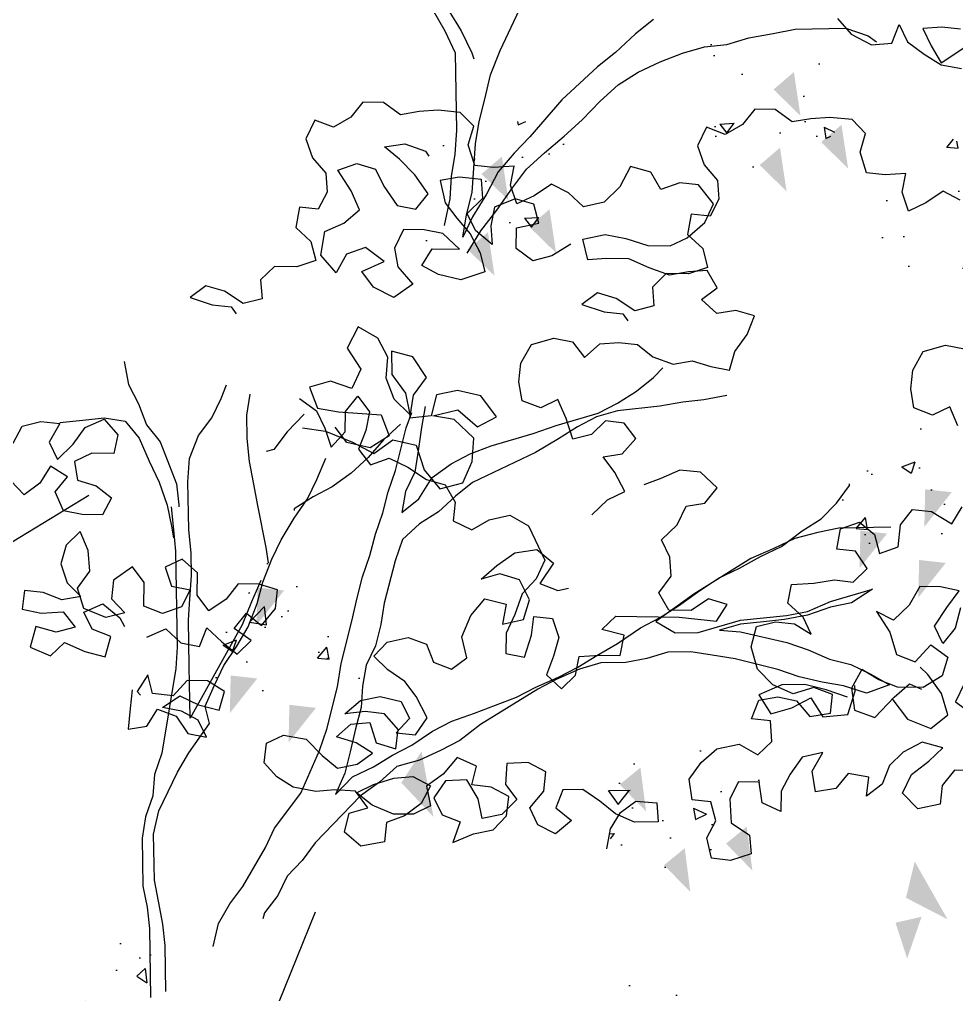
# Model space of a CAD drawing. Header units: metres. Extents: x 37 to 217, y 53 to 242.
# Drawn here: x 86.253 to 87.054, y 56.342 to 57.175 of the extents above; entities that cross this region are included whole.
import ezdxf

# ---------------------------------------------------------------- set-up
doc = ezdxf.new("R2010")
doc.units = ezdxf.units.M
doc.layers.add('DGPRO_Arboles existentes', color=7, linetype='Continuous')

# ---------------------------------------------------------------- blocks, each defined once
blk = doc.blocks.new('Senna corymbosa VISTA 250 gris')
h = blk.add_hatch()
h.set_pattern_fill('AR-CONC', color=252, scale=0.016296, angle=-104.21097)
h.set_pattern_definition([(305.78903, (1480.22419, 901.74028), (-0.038607031, -0.110795984), [0.012221841, -0.134440254]), (250.78903, (1480.22419, 901.74028), (0.124375373, -0.008172759), [0.009777473, -0.107552204]), (356.240475, (1480.22097, 901.73105), (0.085768341, -0.118968742), [0.010386967, -0.114256635]), (301.97323, (1480.25578, 901.73228), (-0.068842273, -0.161971692), [0.01833276, -0.20166038]), (352.424666, (1480.25005, 901.71878), (0.116491425, -0.186619215), [0.01558046, -0.17138505]), (246.973194, (1480.25578, 901.73228), (0.116491425, -0.186619214), [0.01466621, -0.161328306]), (276.78903, (1480.24388, 901.71848), (-0.08748143, -0.078187291), [0.012221841, -0.134440254]), (221.78903, (1480.24388, 901.71848), (0.10481892, -0.067446433), [0.009777473, -0.107552204]), (327.240475, (1480.23659, 901.71197), (0.017337491, -0.145633723), [0.010386967, -0.114256635]), (293.28903, (1480.22419, 901.74028), (0.0521011552, -0.0152383306), [0, -0.1062485405, 0, -0.1091817824, 0, -0.107959598]), (263.28903, (1480.22419, 901.74028), (0.051781553, -0.057335834), [0, -0.062249912, 0, -0.103804172, 0, -0.041146866]), (223.28903, (1480.23311, 901.775506), (-0.0249185945, -0.083426213), [0, -0.040739471, 0, -0.12710715, 0, -0.16866141]), (213.28903, (1480.23711, 901.7913), (-0.007516679, -0.096131266), [0, -0.052961312, 0, -0.084412184, 0, -0.119774045])])
edge = h.paths.add_edge_path()
edge.add_spline(control_points=[(2187.82414, 1071.54745), (2187.8175, 1071.56341), (2187.85591, 1071.6117), (2187.89811, 1071.70059), (2187.94072, 1071.62462), (2187.95537, 1071.57537), (2187.93771, 1071.49101), (2187.87468, 1071.51892), (2187.83019, 1071.53288), (2187.82414, 1071.54745)], knot_values=[0, 0, 0, 0, 0.08768, 0.181827, 0.244547, 0.317629, 0.40391, 0.455698, 0.535727, 0.535727, 0.535727, 0.535727], degree=3, periodic=0)
h = blk.add_hatch()
h.set_pattern_fill('AR-CONC', color=252, scale=0.016296, angle=-46.99384)
h.set_pattern_definition([(3.006163, (1418.9808, 871.29302), (0.072245306, -0.092449277), [0.012221841, -0.134440254]), (308.006163, (1418.9808, 871.29302), (0.074214968, 0.100140731), [0.009777473, -0.107552204]), (53.457607, (1418.98682, 871.28532), (0.146460273, 0.007691454), [0.010386967, -0.114256635]), (359.190363, (1419.00463, 871.31525), (0.098899106, -0.145578345), [0.01833276, -0.20166038]), (49.641798, (1419.01288, 871.30312), (0.21997118, -0.003108583), [0.01558046, -0.17138505]), (304.190327, (1419.00463, 871.31525), (0.21997118, -0.003108583), [0.01466621, -0.161328306]), (334.006163, (1419.00979, 871.29778), (0.01836687, -0.115883179), [0.012221841, -0.134440254]), (279.006163, (1419.00979, 871.29778), (0.113459063, 0.051604927), [0.009777473, -0.107552204]), (24.457608, (1419.01132, 871.28812), (0.131825932, -0.064278251), [0.010386967, -0.114256635]), (350.506163, (1418.9808, 871.29302), (0.0410218263, 0.0355520303), [0, -0.1062485405, 0, -0.1091817824, 0, -0.1079595983]), (320.506163, (1418.9808, 871.29302), (0.076241348, 0.0124893505), [0, -0.062249912, 0, -0.1038041723, 0, -0.041146866]), (280.506163, (1418.956014, 871.319595), (0.0566464555, -0.0661214672), [0, -0.040739471, 0, -0.12710715, 0, -0.16866141]), (270.506163, (1418.9449, 871.33151), (0.076750343, -0.058370418), [0, -0.052961312, 0, -0.084412184, 0, -0.119774045])])
edge = h.paths.add_edge_path()
edge.add_spline(control_points=[(2188.18321, 1071.47895), (2188.19304, 1071.49318), (2188.25443, 1071.48703), (2188.35202, 1071.49968), (2188.31122, 1071.42273), (2188.27774, 1071.38374), (2188.19726, 1071.35291), (2188.18659, 1071.42102), (2188.17424, 1071.46597), (2188.18321, 1071.47895)], knot_values=[0, 0, 0, 0, 0.08768, 0.181827, 0.244547, 0.317629, 0.40391, 0.455698, 0.535727, 0.535727, 0.535727, 0.535727], degree=3, periodic=0)
h = blk.add_hatch(color=252)
h.dxf.hatch_style = 1
h.paths.add_polyline_path([(2188.26441, 1071.46176), (2188.27006, 1071.42442), (2188.24706, 1071.44691)])
h = blk.add_hatch()
h.set_pattern_fill('AR-CONC', color=252, scale=0.016296, angle=-46.99384)
h.set_pattern_definition([(3.006163, (1419.47194, 871.150805), (0.072245306, -0.092449277), [0.012221841, -0.134440254]), (308.006163, (1419.47194, 871.1508), (0.074214968, 0.100140731), [0.009777473, -0.107552204]), (53.457607, (1419.47796, 871.1431), (0.146460273, 0.007691454), [0.010386967, -0.114256635]), (359.190363, (1419.49578, 871.17304), (0.098899106, -0.145578345), [0.01833276, -0.20166038]), (49.641798, (1419.50402, 871.1609), (0.21997118, -0.003108583), [0.01558046, -0.17138505]), (304.190327, (1419.49578, 871.17304), (0.21997118, -0.003108583), [0.01466621, -0.161328306]), (334.006163, (1419.50093, 871.15556), (0.01836687, -0.115883179), [0.012221841, -0.134440254]), (279.006163, (1419.50093, 871.15556), (0.113459063, 0.051604927), [0.009777473, -0.107552204]), (24.457608, (1419.50246, 871.1459), (0.131825932, -0.064278251), [0.010386967, -0.114256635]), (350.506163, (1419.471943, 871.150805), (0.0410218263, 0.0355520303), [0, -0.1062485405, 0, -0.1091817824, 0, -0.1079595983]), (320.506163, (1419.471943, 871.150805), (0.076241348, 0.0124893505), [0, -0.062249912, 0, -0.1038041723, 0, -0.041146866]), (280.506163, (1419.447157, 871.17738), (0.0566464555, -0.0661214672), [0, -0.040739471, 0, -0.12710715, 0, -0.16866141]), (270.506163, (1419.43604, 871.1893), (0.076750343, -0.058370418), [0, -0.052961312, 0, -0.084412184, 0, -0.119774045])])
edge = h.paths.add_edge_path()
edge.add_spline(control_points=[(2187.93359, 1071.40667), (2187.94342, 1071.42089), (2188.00481, 1071.41475), (2188.1024, 1071.4274), (2188.06159, 1071.35045), (2188.02812, 1071.31146), (2187.94763, 1071.28063), (2187.93697, 1071.34874), (2187.92462, 1071.39369), (2187.93359, 1071.40667)], knot_values=[0, 0, 0, 0, 0.08768, 0.181827, 0.244547, 0.317629, 0.40391, 0.455698, 0.535727, 0.535727, 0.535727, 0.535727], degree=3, periodic=0)
h = blk.add_hatch(color=252)
h.dxf.hatch_style = 1
h.paths.add_polyline_path([(2188.30512, 1071.41672), (2188.31077, 1071.37938), (2188.28777, 1071.40187)])
h = blk.add_hatch()
h.set_pattern_fill('AR-CONC', color=252, scale=0.016296)
h.set_pattern_definition([(50, (1407.53525, 815.86984), (0.116883202, -0.010225955), [0.012221841, -0.134440254]), (355, (1407.53525, 815.86984), (-0.022610624, 0.122575639), [0.009777473, -0.107552204]), (100.451444, (1407.54499, 815.86899), (0.094272578, 0.112349682), [0.010386967, -0.114256635]), (46.1842, (1407.53525, 815.90243), (0.17391539, -0.026972672), [0.018332762, -0.20166038]), (96.635635, (1407.54974, 815.90018), (0.152310533, 0.158740306), [0.01558046, -0.17138505]), (351.184164, (1407.53525, 815.90243), (0.152310533, 0.158740306), [0.01466621, -0.161328306]), (21, (1407.55155, 815.89428), (0.09727071, -0.065609923), [0.012221841, -0.134440254]), (326, (1407.55155, 815.89428), (0.039650152, 0.118168917), [0.009777473, -0.107552204]), (71.451445, (1407.55965, 815.88881), (0.136920861, 0.052558994), [0.010386967, -0.114256635]), (37.5, (1407.53525, 815.869838), (0.0019815443, 0.054247678), [0, -0.1062485405, 0, -0.1091817824, 0, -0.1079595983]), (7.5, (1407.53525, 815.86984), (0.0428692552, 0.064272498), [0, -0.062249912, 0, -0.1038041723, 0, -0.041146866]), (327.5, (1407.49891, 815.86984), (0.0869905748, -0.0036754942), [0, -0.040739471, 0, -0.1271071497, 0, -0.16866141]), (317.5, (1407.482615, 815.86984), (0.095034784, 0.016312896), [0, -0.052961312, 0, -0.084412184, 0, -0.119774045])])
edge = h.paths.add_edge_path()
edge.add_spline(control_points=[(2188.38813, 1071.40674), (2188.40523, 1071.40926), (2188.44261, 1071.36017), (2188.51843, 1071.29744), (2188.43432, 1071.27479), (2188.38298, 1071.27267), (2188.30554, 1071.3105), (2188.34807, 1071.36475), (2188.37252, 1071.40445), (2188.38813, 1071.40674)], knot_values=[0, 0, 0, 0, 0.08768, 0.181827, 0.244547, 0.317629, 0.40391, 0.455698, 0.535727, 0.535727, 0.535727, 0.535727], degree=3, periodic=0)
h = blk.add_hatch(color=252)
h.dxf.hatch_style = 1
h.paths.add_polyline_path([(2188.25255, 1071.39713), (2188.2582, 1071.35979), (2188.23519, 1071.38227)])
h = blk.add_hatch(color=252)
h.dxf.hatch_style = 1
h.paths.add_polyline_path([(2188.01479, 1071.38948), (2188.02044, 1071.35214), (2187.99743, 1071.37463)])
h = blk.add_hatch(color=252)
h.dxf.hatch_style = 1
h.paths.add_polyline_path([(2188.0555, 1071.34444), (2188.06115, 1071.3071), (2188.03815, 1071.32959)])
h = blk.add_hatch(color=252)
h.dxf.hatch_style = 1
h.paths.add_polyline_path([(2188.00292, 1071.32485), (2188.00857, 1071.28751), (2187.98557, 1071.30999)])
h = blk.add_hatch()
h.set_pattern_fill('AR-CONC', color=252, scale=0.016296)
h.set_pattern_definition([(50, (1407.59733, 815.41112), (0.116883202, -0.010225955), [0.012221841, -0.134440254]), (355, (1407.59733, 815.41112), (-0.022610624, 0.122575639), [0.009777473, -0.107552204]), (100.451444, (1407.60707, 815.41027), (0.094272578, 0.112349682), [0.010386967, -0.114256635]), (46.1842, (1407.59733, 815.44371), (0.17391539, -0.026972672), [0.018332762, -0.20166038]), (96.635635, (1407.61182, 815.44147), (0.152310533, 0.158740306), [0.01558046, -0.17138505]), (351.184164, (1407.59733, 815.44371), (0.152310533, 0.158740306), [0.01466621, -0.161328306]), (21, (1407.61362, 815.435565), (0.09727071, -0.065609923), [0.012221841, -0.134440254]), (326, (1407.61362, 815.43556), (0.039650152, 0.118168917), [0.009777473, -0.107552204]), (71.451445, (1407.62173, 815.4301), (0.136920861, 0.052558994), [0.010386967, -0.114256635]), (37.5, (1407.597327, 815.41112), (0.0019815443, 0.054247678), [0, -0.1062485405, 0, -0.1091817824, 0, -0.1079595983]), (7.5, (1407.59733, 815.41112), (0.0428692552, 0.064272498), [0, -0.062249912, 0, -0.1038041723, 0, -0.041146866]), (327.5, (1407.560988, 815.41112), (0.0869905748, -0.0036754942), [0, -0.040739471, 0, -0.1271071497, 0, -0.16866141]), (317.5, (1407.54469, 815.41112), (0.095034784, 0.016312896), [0, -0.052961312, 0, -0.084412184, 0, -0.119774045])])
edge = h.paths.add_edge_path()
edge.add_spline(control_points=[(2188.35658, 1071.1736), (2188.37368, 1071.17611), (2188.41106, 1071.12703), (2188.48688, 1071.06429), (2188.40277, 1071.04165), (2188.35143, 1071.03953), (2188.27399, 1071.07736), (2188.31652, 1071.13161), (2188.34097, 1071.17131), (2188.35658, 1071.1736)], knot_values=[0, 0, 0, 0, 0.08768, 0.181827, 0.244547, 0.317629, 0.40391, 0.455698, 0.535727, 0.535727, 0.535727, 0.535727], degree=3, periodic=0)
h = blk.add_hatch(color=252)
h.dxf.hatch_style = 1
h.paths.add_polyline_path([(2188.39939, 1071.10249), (2188.37594, 1071.07289), (2188.37669, 1071.10505)])
h = blk.add_hatch(color=252)
h.dxf.hatch_style = 1
h.paths.add_polyline_path([(2188.34403, 1071.06709), (2188.32058, 1071.03748), (2188.32133, 1071.06964)])
h = blk.add_hatch()
h.set_pattern_fill('AR-CONC', color=252, scale=0.016296)
h.set_pattern_definition([(50, (1408.65654, 815.16736), (0.116883202, -0.010225955), [0.012221841, -0.134440254]), (355, (1408.65654, 815.16736), (-0.022610624, 0.122575639), [0.009777473, -0.107552204]), (100.451444, (1408.66628, 815.1665), (0.094272578, 0.112349682), [0.010386967, -0.114256635]), (46.1842, (1408.65654, 815.19995), (0.17391539, -0.026972672), [0.018332762, -0.20166038]), (96.635635, (1408.67104, 815.1977), (0.152310533, 0.158740306), [0.01558046, -0.17138505]), (351.184164, (1408.65654, 815.19995), (0.152310533, 0.158740306), [0.01466621, -0.161328306]), (21, (1408.67284, 815.1918), (0.09727071, -0.065609923), [0.012221841, -0.134440254]), (326, (1408.67284, 815.1918), (0.039650152, 0.118168917), [0.009777473, -0.107552204]), (71.451445, (1408.68094, 815.18633), (0.136920861, 0.052558994), [0.010386967, -0.114256635]), (37.5, (1408.656543, 815.167357), (0.0019815443, 0.054247678), [0, -0.1062485405, 0, -0.1091817824, 0, -0.1079595983]), (7.5, (1408.65654, 815.16736), (0.0428692552, 0.064272498), [0, -0.062249912, 0, -0.1038041723, 0, -0.041146866]), (327.5, (1408.620203, 815.167357), (0.0869905748, -0.0036754942), [0, -0.040739471, 0, -0.1271071497, 0, -0.16866141]), (317.5, (1408.60391, 815.16736), (0.095034784, 0.016312896), [0, -0.052961312, 0, -0.084412184, 0, -0.119774045])])
edge = h.paths.add_edge_path()
edge.add_spline(control_points=[(2187.81823, 1071.04971), (2187.83534, 1071.05222), (2187.87272, 1071.00313), (2187.94853, 1070.9404), (2187.86443, 1070.91775), (2187.81308, 1070.91564), (2187.73564, 1070.95347), (2187.77817, 1071.00772), (2187.80262, 1071.04742), (2187.81823, 1071.04971)], knot_values=[0, 0, 0, 0, 0.08768, 0.181827, 0.244547, 0.317629, 0.40391, 0.455698, 0.535727, 0.535727, 0.535727, 0.535727], degree=3, periodic=0)
h = blk.add_hatch(color=252)
h.dxf.hatch_style = 1
h.paths.add_polyline_path([(2188.39422, 1071.042), (2188.37077, 1071.0124), (2188.37152, 1071.04456)])
h = blk.add_hatch(color=252)
h.dxf.hatch_style = 1
h.paths.add_polyline_path([(2187.82857, 1071.01844), (2187.80511, 1070.98884), (2187.80587, 1071.021)])
h = blk.add_hatch(color=252)
h.dxf.hatch_style = 1
h.paths.add_polyline_path([(2187.80568, 1070.94319), (2187.78223, 1070.91359), (2187.78299, 1070.94575)])
h = blk.add_hatch(color=252)
h.dxf.hatch_style = 1
h.paths.add_polyline_path([(2187.85588, 1070.91811), (2187.83242, 1070.88851), (2187.83318, 1070.92067)])
h = blk.add_hatch()
h.set_pattern_fill('AR-CONC', color=252, scale=0.016296, angle=-45.69863)
h.set_pattern_definition([(4.301369, (1418.24033, 868.79476), (0.074316542, -0.090792646), [0.012221841, -0.134440254]), (309.301369, (1418.24033, 868.79476), (0.071932457, 0.101792677), [0.009777473, -0.107552204]), (54.752813, (1418.24652, 868.78719), (0.146248998, 0.01100003), [0.010386967, -0.114256635]), (0.485569, (1418.26365, 868.81752), (0.102164444, -0.143305666), [0.01833276, -0.20166038]), (50.937004, (1418.27217, 868.80558), (0.219985244, 0.00186437), [0.01558046, -0.17138505]), (305.485533, (1418.26365, 868.81752), (0.219985244, 0.00186437), [0.01466621, -0.161328306]), (335.301369, (1418.2692, 868.80017), (0.020981564, -0.115438412), [0.012221841, -0.134440254]), (280.301369, (1418.2692, 868.80017), (0.112263614, 0.054156334), [0.009777473, -0.107552204]), (25.752813, (1418.27095, 868.79055), (0.133245176, -0.061282077), [0.010386967, -0.114256635]), (351.801369, (1418.24033, 868.79476), (0.0402077386, 0.0364701913), [0, -0.1062485405, 0, -0.1091817824, 0, -0.1079595983]), (321.801369, (1418.24033, 868.79476), (0.0759395635, 0.0142094948), [0, -0.062249912, 0, -0.1038041723, 0, -0.041146866]), (281.801369, (1418.214947, 868.820767), (0.0581265712, -0.064824155), [0, -0.040739471, 0, -0.12710715, 0, -0.16866141]), (271.801369, (1418.203566, 868.83243), (0.07805012, -0.056620664), [0, -0.052961312, 0, -0.084412184, 0, -0.119774045])])
edge = h.paths.add_edge_path()
edge.add_spline(control_points=[(2188.10365, 1070.88143), (2188.1138, 1070.89543), (2188.17504, 1070.8879), (2188.27289, 1070.89834), (2188.23035, 1070.82233), (2188.19601, 1070.78411), (2188.11485, 1070.75511), (2188.10573, 1070.82343), (2188.09439, 1070.86866), (2188.10365, 1070.88143)], knot_values=[0, 0, 0, 0, 0.08768, 0.181827, 0.244547, 0.317629, 0.40391, 0.455698, 0.535727, 0.535727, 0.535727, 0.535727], degree=3, periodic=0)
h = blk.add_hatch(color=252)
h.dxf.hatch_style = 1
h.paths.add_polyline_path([(2187.94615, 1070.8809), (2187.95627, 1070.82492), (2187.92883, 1070.85408)])
h = blk.add_hatch(color=252)
h.dxf.hatch_style = 1
h.paths.add_polyline_path([(2188.13325, 1070.86699), (2188.13806, 1070.82953), (2188.11557, 1070.85253)])
h = blk.add_hatch(color=252)
h.dxf.hatch_style = 1
h.paths.add_polyline_path([(2188.22413, 1070.81646), (2188.22893, 1070.779), (2188.20644, 1070.802)])
h = blk.add_hatch(color=252)
h.dxf.hatch_style = 1
h.paths.add_polyline_path([(2188.17112, 1070.79806), (2188.17593, 1070.7606), (2188.15344, 1070.7836)])
h = blk.add_hatch(color=252)
h.dxf.hatch_style = 1
h.paths.add_polyline_path([(2188.36771, 1070.7867), (2188.39582, 1070.73725), (2188.36026, 1070.75566)])
h = blk.add_hatch()
h.set_pattern_fill('AR-CONC', color=252, scale=0.016296, angle=-104.21097)
h.set_pattern_definition([(305.78903, (1480.64291, 899.89332), (-0.038607031, -0.110795984), [0.012221841, -0.134440254]), (250.78903, (1480.64291, 899.89332), (0.124375373, -0.008172759), [0.009777473, -0.107552204]), (356.240475, (1480.6397, 899.88408), (0.085768341, -0.118968742), [0.010386967, -0.114256635]), (301.97323, (1480.67451, 899.88532), (-0.068842273, -0.161971692), [0.01833276, -0.20166038]), (352.424666, (1480.66877, 899.87182), (0.116491425, -0.186619215), [0.01558046, -0.17138505]), (246.973194, (1480.6745, 899.88532), (0.116491425, -0.186619214), [0.01466621, -0.161328306]), (276.78903, (1480.66261, 899.87152), (-0.08748143, -0.078187291), [0.012221841, -0.134440254]), (221.78903, (1480.66261, 899.87152), (0.10481892, -0.067446433), [0.009777473, -0.107552204]), (327.240475, (1480.65532, 899.865), (0.017337491, -0.145633723), [0.010386967, -0.114256635]), (293.28903, (1480.642915, 899.893318), (0.0521011552, -0.0152383306), [0, -0.1062485405, 0, -0.1091817824, 0, -0.107959598]), (263.28903, (1480.642915, 899.89332), (0.051781553, -0.057335834), [0, -0.062249912, 0, -0.103804172, 0, -0.041146866]), (223.28903, (1480.651836, 899.928545), (-0.0249185945, -0.083426213), [0, -0.040739471, 0, -0.12710715, 0, -0.16866141]), (213.28903, (1480.65584, 899.94434), (-0.007516679, -0.096131266), [0, -0.052961312, 0, -0.084412184, 0, -0.119774045])])
edge = h.paths.add_edge_path()
edge.add_spline(control_points=[(2187.61132, 1070.60873), (2187.60469, 1070.6247), (2187.6431, 1070.67299), (2187.6853, 1070.76188), (2187.7279, 1070.68591), (2187.74255, 1070.63665), (2187.72489, 1070.5523), (2187.66186, 1070.58021), (2187.61738, 1070.59416), (2187.61132, 1070.60873)], knot_values=[0, 0, 0, 0, 0.08768, 0.181827, 0.244547, 0.317629, 0.40391, 0.455698, 0.535727, 0.535727, 0.535727, 0.535727], degree=3, periodic=0)
h = blk.add_hatch(color=252)
h.dxf.hatch_style = 1
h.paths.add_polyline_path([(2188.37357, 1070.73944), (2188.36126, 1070.70374), (2188.35131, 1070.73433)])
h = blk.add_hatch()
h.set_pattern_fill('AR-CONC', color=252, scale=0.016296, angle=-19.37351)
h.set_pattern_definition([(30.626485, (1407.05841, 838.24049), (0.106872613, -0.048420012), [0.012221841, -0.134440254]), (335.626485, (1407.05841, 838.24049), (0.019331093, 0.123135439), [0.009777473, -0.107552204]), (81.07793, (1407.06732, 838.23646), (0.126203705, 0.074715426), [0.010386967, -0.114256635]), (26.810685, (1407.06923, 838.27124), (0.15512011, -0.083137472), [0.018332762, -0.20166038]), (77.26212, (1407.08215, 838.26431), (0.19634426, 0.099226585), [0.01558046, -0.17138505]), (331.81065, (1407.06923, 838.27124), (0.19634426, 0.099226585), [0.01466621, -0.161328306]), (1.626485, (1407.0819, 838.25815), (0.069998406, -0.094161968), [0.012221841, -0.134440254]), (306.626485, (1407.0819, 838.25815), (0.0766046, 0.098324782), [0.009777473, -0.107552204]), (52.07793, (1407.08773, 838.2503), (0.146603005, 0.004162814), [0.010386967, -0.114256635]), (18.126485, (1407.058414, 838.240493), (0.0198646575, 0.050518635), [0, -0.1062485405, 0, -0.1091817824, 0, -0.1079595983]), (348.126485, (1407.058414, 838.240493), (0.061762631, 0.046412331), [0, -0.062249912, 0, -0.1038041723, 0, -0.041146866]), (308.126485, (1407.024133, 838.25255), (0.0808455754, -0.0323243297), [0, -0.040739471, 0, -0.1271071497, 0, -0.16866141]), (298.126485, (1407.00876, 838.257954), (0.095064941, -0.016136226), [0, -0.052961312, 0, -0.084412184, 0, -0.119774045])])
edge = h.paths.add_edge_path()
edge.add_spline(control_points=[(2188.10009, 1070.69653), (2188.11539, 1070.70457), (2188.16694, 1070.67067), (2188.25927, 1070.63663), (2188.18744, 1070.58737), (2188.1397, 1070.56834), (2188.0541, 1070.57834), (2188.07622, 1070.64363), (2188.08612, 1070.68919), (2188.10009, 1070.69653)], knot_values=[0, 0, 0, 0, 0.08768, 0.181827, 0.244547, 0.317629, 0.40391, 0.455698, 0.535727, 0.535727, 0.535727, 0.535727], degree=3, periodic=0)
at = {"color": 252, "lineweight": -2}
for points in [[(2188.30182, 1071.50764), (2188.31328, 1071.49429), (2188.33068, 1071.48521), (2188.34825, 1071.48637), (2188.35437, 1071.50235), (2188.36143, 1071.48761), (2188.37587, 1071.47712), (2188.39034, 1071.4681), (2188.40783, 1071.46487)], [(2188.40695, 1071.49852), (2188.3909, 1071.50026), (2188.37479, 1071.49907), (2188.38185, 1071.48433), (2188.39037, 1071.46956), (2188.4096, 1071.48239)], [(2188.09175, 1071.08318), (2188.10513, 1071.09611), (2188.11988, 1071.10317), (2188.11139, 1071.1194), (2188.10138, 1071.13274), (2188.11751, 1071.13538), (2188.12943, 1071.14834), (2188.11943, 1071.16167), (2188.10337, 1071.16341), (2188.09147, 1071.15192), (2188.07532, 1071.14781), (2188.06977, 1071.16545), (2188.06274, 1071.18166), (2188.04799, 1071.1746), (2188.03201, 1071.18073), (2188.02936, 1071.19686), (2188.0311, 1071.21292), (2188.04015, 1071.22885), (2188.05926, 1071.23437), (2188.07529, 1071.23117), (2188.0853, 1071.21783), (2188.09866, 1071.2293), (2188.11476, 1071.23049), (2188.13082, 1071.22875), (2188.1438, 1071.21829), (2188.16124, 1071.21214), (2188.17738, 1071.21478), (2188.19338, 1071.21012), (2188.20941, 1071.20692), (2188.21408, 1071.22293), (2188.22456, 1071.23737), (2188.23069, 1071.25335), (2188.21468, 1071.25801), (2188.19855, 1071.25537), (2188.18559, 1071.26729), (2188.19893, 1071.2773), (2188.19041, 1071.29207), (2188.1743, 1071.29088), (2188.15817, 1071.28824), (2188.14073, 1071.29439), (2188.12331, 1071.302), (2188.1043, 1071.30233), (2188.0882, 1071.30114), (2188.08411, 1071.31876), (2188.10319, 1071.32282), (2188.12069, 1071.31959), (2188.13959, 1071.31342), (2188.1586, 1071.31309), (2188.17334, 1071.32015), (2188.18819, 1071.33305), (2188.19578, 1071.34901), (2188.1829, 1071.36532), (2188.16684, 1071.36706), (2188.15066, 1071.36149), (2188.14214, 1071.37626), (2188.12467, 1071.38094), (2188.11559, 1071.36355), (2188.10221, 1071.35062), (2188.08459, 1071.34654), (2188.07163, 1071.35846), (2188.05714, 1071.36602), (2188.04234, 1071.35604), (2188.0276, 1071.34898), (2188.02203, 1071.36517), (2188.02523, 1071.3812), (2188.00766, 1071.38004), (2187.9916, 1071.38178), (2187.98606, 1071.39942), (2187.99072, 1071.41543), (2187.97923, 1071.42732), (2187.96025, 1071.42911), (2187.94414, 1071.42793), (2187.92801, 1071.42528), (2187.91356, 1071.43577), (2187.89602, 1071.43607), (2187.88556, 1071.42309), (2187.87079, 1071.41457), (2187.85481, 1071.42069), (2187.84722, 1071.40474), (2187.85279, 1071.38856), (2187.86426, 1071.3752), (2187.86545, 1071.35909), (2187.85788, 1071.3446), (2187.84183, 1071.34634), (2187.8386, 1071.32884), (2187.85156, 1071.31692), (2187.85567, 1071.30076), (2187.83948, 1071.29519), (2187.82048, 1071.29552), (2187.80858, 1071.28402), (2187.80976, 1071.26792), (2187.79361, 1071.26381), (2187.7777, 1071.27432), (2187.7617, 1071.27898), (2187.74836, 1071.26898), (2187.76727, 1071.2628), (2187.78332, 1071.26106), (2187.78761, 1071.25514)], [(2188.40467, 1071.15937), (2188.39764, 1071.17558), (2188.38289, 1071.16852), (2188.36691, 1071.17465), (2188.36427, 1071.19078), (2188.366, 1071.20684), (2188.37505, 1071.22277), (2188.39416, 1071.22829), (2188.41019, 1071.22509)], [(2188.40654, 1071.35238), (2188.39204, 1071.35994), (2188.37725, 1071.34996), (2188.3625, 1071.3429), (2188.35693, 1071.35909), (2188.36013, 1071.37512), (2188.34256, 1071.37396), (2188.32651, 1071.3757), (2188.32096, 1071.39334), (2188.32562, 1071.40935), (2188.31413, 1071.42124), (2188.29515, 1071.42303), (2188.27904, 1071.42185), (2188.26291, 1071.4192), (2188.24847, 1071.42969), (2188.23092, 1071.42999), (2188.22046, 1071.41701), (2188.20569, 1071.40849), (2188.18971, 1071.41461), (2188.18212, 1071.39866), (2188.18769, 1071.38248), (2188.19916, 1071.36912), (2188.20035, 1071.35301), (2188.19279, 1071.33852), (2188.17673, 1071.34026), (2188.1735, 1071.32276), (2188.18646, 1071.31084), (2188.19057, 1071.29468), (2188.17438, 1071.28911), (2188.15538, 1071.28944), (2188.14348, 1071.27795), (2188.14467, 1071.26184), (2188.12851, 1071.25773), (2188.1126, 1071.26824), (2188.0966, 1071.2729), (2188.08326, 1071.2629), (2188.10217, 1071.25672), (2188.11822, 1071.25498), (2188.12251, 1071.24906)], [(2188.0738, 1071.31455), (2188.05754, 1071.30459), (2188.04139, 1071.30049), (2188.02694, 1071.31097), (2188.02725, 1071.32852), (2188.04633, 1071.33257), (2188.04222, 1071.34873), (2188.02621, 1071.35339), (2188.00854, 1071.34639), (2188.00534, 1071.33036), (2188.00653, 1071.31425), (2187.99211, 1071.3262), (2187.98505, 1071.34094), (2187.99844, 1071.35387), (2187.99725, 1071.36998), (2187.97827, 1071.37177), (2187.96214, 1071.36912), (2187.9662, 1071.35004), (2187.9762, 1071.33671), (2187.98767, 1071.32335), (2187.99617, 1071.30711), (2188.00028, 1071.29096), (2187.97968, 1071.284), (2187.96075, 1071.28871), (2187.94626, 1071.29628), (2187.95528, 1071.31074), (2187.97867, 1071.31034), (2187.96428, 1071.32375), (2187.94825, 1071.32695), (2187.93071, 1071.32725), (2187.92312, 1071.3113), (2187.92577, 1071.29517), (2187.93867, 1071.28032), (2187.92239, 1071.2689), (2187.90499, 1071.27798), (2187.89499, 1071.29131), (2187.91414, 1071.29975), (2187.89826, 1071.31173), (2187.88208, 1071.30616), (2187.87303, 1071.29023), (2187.86013, 1071.30507), (2187.8634, 1071.32549), (2187.87961, 1071.33252), (2187.89297, 1071.34399), (2187.88594, 1071.3602), (2187.87455, 1071.37794), (2187.89073, 1071.38352), (2187.90673, 1071.37885), (2187.91379, 1071.36411), (2187.92521, 1071.34782), (2187.94124, 1071.34462), (2187.9517, 1071.3576), (2187.94028, 1071.37389), (2187.92735, 1071.38727), (2187.91437, 1071.39773), (2187.93197, 1071.40035), (2187.94941, 1071.3942), (2187.95226, 1071.38977)], [(2187.59705, 1071.14436), (2187.60461, 1071.15885), (2187.62077, 1071.16296), (2187.63682, 1071.16122), (2187.62777, 1071.14529), (2187.63483, 1071.13054), (2187.64822, 1071.14347), (2187.6587, 1071.15792), (2187.67491, 1071.16495), (2187.68638, 1071.15159), (2187.68318, 1071.13556), (2187.66417, 1071.13589), (2187.64943, 1071.12883), (2187.65207, 1071.1127), (2187.66808, 1071.10803), (2187.68106, 1071.09757), (2187.6735, 1071.08308), (2187.65596, 1071.08338), (2187.63992, 1071.08658), (2187.63289, 1071.10279), (2187.64335, 1071.11577), (2187.62888, 1071.1248), (2187.61986, 1071.11033), (2187.60653, 1071.10032), (2187.59503, 1071.11222)], [(2187.84193, 1071.18254), (2187.85637, 1071.17206), (2187.86343, 1071.15731), (2187.869, 1071.14113), (2187.88092, 1071.15409), (2187.88123, 1071.17163), (2187.89169, 1071.18461), (2187.90169, 1071.17128), (2187.89849, 1071.15525), (2187.89237, 1071.13926), (2187.90237, 1071.12593), (2187.91856, 1071.1315), (2187.93451, 1071.12391), (2187.95042, 1071.1134), (2187.96642, 1071.10874), (2187.97494, 1071.09397), (2187.9732, 1071.07791), (2187.98916, 1071.07032), (2188.00393, 1071.07884), (2188.02155, 1071.08293), (2188.03748, 1071.07388), (2188.0516, 1071.04439), (2188.04401, 1071.02843), (2188.03209, 1071.01548), (2188.02594, 1070.99803), (2188.01835, 1070.98208), (2188.01805, 1070.96453), (2188.03408, 1070.96133), (2188.04025, 1070.98024), (2188.04199, 1070.99629), (2188.05805, 1070.99455), (2188.06362, 1070.97837), (2188.05896, 1070.96237), (2188.05283, 1070.94638), (2188.06579, 1070.93446), (2188.07769, 1070.94596), (2188.08089, 1070.96199), (2188.09846, 1070.96315), (2188.116, 1070.96284), (2188.11923, 1070.98034), (2188.1003, 1070.98505), (2188.11219, 1070.99655), (2188.16629, 1070.99561), (2188.1984, 1070.99213), (2188.20742, 1071.0066), (2188.19142, 1071.01127), (2188.17662, 1071.00128), (2188.15762, 1071.00161), (2188.1491, 1071.01638), (2188.15958, 1071.03083), (2188.1584, 1071.04693), (2188.15134, 1071.06168), (2188.16472, 1071.07461), (2188.17231, 1071.09057), (2188.18844, 1071.09321), (2188.1989, 1071.10619), (2188.18451, 1071.1196), (2188.16699, 1071.12137), (2188.15078, 1071.11434), (2188.13606, 1071.10874)], [(2188.41018, 1070.93925), (2188.4026, 1070.92329), (2188.41704, 1070.91281)], [(2188.41913, 1070.86451), (2188.40159, 1070.86482), (2188.39113, 1070.85183), (2188.38939, 1070.83578), (2188.37031, 1070.83172), (2188.35738, 1070.8451), (2188.36496, 1070.86106), (2188.37978, 1070.8725), (2188.39168, 1070.884), (2188.37421, 1070.88869), (2188.35798, 1070.88019), (2188.34608, 1070.8687), (2188.33996, 1070.85272), (2188.32662, 1070.84271), (2188.32836, 1070.85877), (2188.31087, 1070.86199), (2188.30041, 1070.84901), (2188.28282, 1070.84639), (2188.28019, 1070.86398), (2188.28924, 1070.87991), (2188.27162, 1070.87583), (2188.26114, 1070.86139), (2188.25358, 1070.84689), (2188.25327, 1070.82935), (2188.23732, 1070.83694), (2188.2347, 1070.85453), (2188.21715, 1070.85483), (2188.20959, 1070.84034), (2188.2107, 1070.81985), (2188.22661, 1070.80934), (2188.22779, 1070.79323), (2188.21015, 1070.78768), (2188.19409, 1070.78942), (2188.19001, 1070.80704), (2188.19757, 1070.82154), (2188.19346, 1070.83769), (2188.1774, 1070.83943), (2188.17478, 1070.85703), (2188.18527, 1070.87147), (2188.19863, 1070.88294), (2188.21771, 1070.887), (2188.23364, 1070.87795), (2188.24553, 1070.88944), (2188.24438, 1070.90701), (2188.22832, 1070.90875), (2188.23444, 1070.92473), (2188.25058, 1070.92738), (2188.26661, 1070.92418), (2188.27808, 1070.91082), (2188.29567, 1070.91344), (2188.29741, 1070.9295), (2188.28143, 1070.93562), (2188.26378, 1070.93008), (2188.24637, 1070.93769), (2188.23344, 1070.95107), (2188.22792, 1070.97018), (2188.2326, 1070.98765), (2188.24876, 1070.99176), (2188.26482, 1070.99002), (2188.27929, 1070.98099), (2188.27223, 1070.99574), (2188.25927, 1071.00766), (2188.26247, 1071.02369), (2188.2815, 1071.02483), (2188.2991, 1071.02745), (2188.31515, 1071.02571), (2188.32705, 1071.0372), (2188.31707, 1071.052), (2188.30101, 1071.05374), (2188.30424, 1071.07123), (2188.32042, 1071.0768), (2188.3334, 1071.06634), (2188.33751, 1071.05018), (2188.3537, 1071.05575), (2188.35549, 1071.07474), (2188.36595, 1071.08772), (2188.382, 1071.08598), (2188.39937, 1071.07544), (2188.40839, 1071.08991)], [(2188.40691, 1071.00365), (2188.40222, 1070.98619), (2188.39176, 1070.9732), (2188.3847, 1070.98795), (2188.39521, 1071.00385), (2188.4057, 1071.0183), (2188.38967, 1071.0215), (2188.37212, 1071.0218), (2188.36307, 1071.00587), (2188.34969, 1070.99294), (2188.33519, 1071.0005), (2188.34659, 1070.98276), (2188.35211, 1070.96365), (2188.36809, 1070.95753), (2188.3815, 1070.97192), (2188.39594, 1070.96143), (2188.39128, 1070.94543), (2188.37502, 1070.93547), (2188.35309, 1070.93585), (2188.33711, 1070.94197), (2188.32264, 1070.951), (2188.31359, 1070.93507), (2188.31619, 1070.91601), (2188.33363, 1070.90986), (2188.35002, 1070.92713), (2188.36338, 1070.9386), (2188.37353, 1070.93403)], [(2187.71118, 1070.9786), (2187.72739, 1070.98563), (2187.74035, 1070.97371), (2187.75638, 1070.97051), (2187.7625, 1070.98649), (2187.77546, 1070.97456), (2187.78844, 1070.9641), (2187.80034, 1070.9756), (2187.7859, 1070.98608), (2187.79636, 1070.99907), (2187.80934, 1070.9886), (2187.82128, 1071.00302), (2187.82302, 1071.01908), (2187.80702, 1071.02374), (2187.78947, 1071.02405), (2187.77901, 1071.01106), (2187.76422, 1071.00108), (2187.75421, 1071.01442), (2187.75454, 1071.03342), (2187.74158, 1071.04534), (2187.72684, 1071.03829), (2187.73241, 1071.0221), (2187.74844, 1071.0189), (2187.74088, 1071.00441), (2187.72469, 1070.99884), (2187.70871, 1071.00496), (2187.70907, 1071.02543), (2187.69906, 1071.03877), (2187.68278, 1071.02735), (2187.68104, 1071.01129), (2187.69253, 1070.99939), (2187.67637, 1070.99528), (2187.65749, 1071.00292), (2187.65195, 1071.02057), (2187.66243, 1071.03501), (2187.66127, 1071.05258), (2187.65424, 1071.06879), (2187.64234, 1071.05729), (2187.63768, 1071.04129), (2187.64325, 1071.0251), (2187.65475, 1071.01321), (2187.63861, 1071.01056), (2187.62263, 1071.01668), (2187.60658, 1071.01842), (2187.60484, 1071.00237), (2187.62087, 1070.99917), (2187.6399, 1071.0003), (2187.64991, 1070.98697), (2187.63375, 1070.98286), (2187.61628, 1070.98755), (2187.61159, 1070.97008), (2187.62901, 1070.96247), (2187.64091, 1070.97396), (2187.65833, 1070.96635), (2187.67579, 1070.96166), (2187.68048, 1070.97913), (2187.6645, 1070.98525), (2187.65744, 1071), (2187.67365, 1071.00703), (2187.68807, 1070.99508), (2187.69233, 1070.9877)], [(2188.10444, 1070.79741), (2188.10762, 1070.81473), (2188.11633, 1070.82856), (2188.12932, 1070.83816), (2188.14713, 1070.83699), (2188.14846, 1070.8207), (2188.12815, 1070.82035), (2188.11182, 1070.82754), (2188.09847, 1070.83826), (2188.08388, 1070.84822), (2188.06683, 1070.84813), (2188.06089, 1070.83256), (2188.07423, 1070.82184), (2188.06075, 1070.81024), (2188.04566, 1070.81819), (2188.03857, 1070.8327), (2188.05054, 1070.8468), (2188.05246, 1070.86336), (2188.03738, 1070.87131), (2188.01907, 1070.87047), (2188.01791, 1070.85266), (2188.0275, 1070.83966), (2188.01477, 1070.82681), (2187.99799, 1070.82347), (2187.99465, 1070.84025), (2187.98479, 1070.85651), (2187.96648, 1070.85566), (2187.95653, 1070.84107), (2187.96362, 1070.82656), (2187.9792, 1070.82062), (2187.97276, 1070.80303), (2187.99053, 1070.81039), (2188.00731, 1070.81374), (2188.01879, 1070.82583), (2188.02072, 1070.84239), (2188.00563, 1070.85034), (2187.98907, 1070.85226), (2187.993, 1070.86833), (2187.97667, 1070.87552), (2187.9647, 1070.86142), (2187.95046, 1070.85107), (2187.9538, 1070.83429), (2187.93929, 1070.82719), (2187.92224, 1070.82711), (2187.9039, 1070.83479), (2187.89055, 1070.84551), (2187.90506, 1070.8526), (2187.92234, 1070.85795), (2187.93863, 1070.85929), (2187.95372, 1070.85134), (2187.94577, 1070.83625), (2187.93152, 1070.8259), (2187.91626, 1070.82006), (2187.91433, 1070.8035), (2187.89429, 1070.79989), (2187.88019, 1070.81186), (2187.88412, 1070.82793), (2187.90015, 1070.83252), (2187.88979, 1070.84676), (2187.87198, 1070.84793), (2187.85569, 1070.84659), (2187.83636, 1070.85026), (2187.82253, 1070.85897), (2187.81169, 1070.8712), (2187.81361, 1070.88776), (2187.82812, 1070.89486), (2187.84745, 1070.89119), (2187.86106, 1070.87721), (2187.8744, 1070.8665), (2187.89118, 1070.86984), (2187.90418, 1070.87943), (2187.89034, 1070.88814), (2187.87352, 1070.89332), (2187.88575, 1070.90417), (2187.90204, 1070.9055), (2187.90739, 1070.88822), (2187.92422, 1070.88304), (2187.92615, 1070.8996), (2187.91454, 1070.91309), (2187.89798, 1070.91501), (2187.88044, 1070.91292), (2187.89393, 1070.92452), (2187.91071, 1070.92786), (2187.92879, 1070.92344), (2187.93588, 1070.90893), (2187.9244, 1070.89683), (2187.94096, 1070.89491), (2187.95092, 1070.9095), (2187.94156, 1070.92776), (2187.93196, 1070.94076), (2187.91737, 1070.95071), (2187.90528, 1070.96219), (2187.91675, 1070.97428), (2187.93479, 1070.97838), (2187.95036, 1070.97244), (2187.95621, 1070.95717), (2187.97178, 1070.95123), (2187.98478, 1070.96083), (2187.98067, 1070.97886), (2187.98836, 1070.9972), (2188.00033, 1071.01131), (2188.0184, 1071.00688), (2188.01523, 1070.98956), (2188.03326, 1070.99366), (2188.03845, 1071.01049), (2188.02984, 1071.0275), (2188.01301, 1071.03268), (2187.99698, 1071.02809), (2188.01047, 1071.03969), (2188.02596, 1071.0508), (2188.04475, 1071.05365), (2188.05886, 1071.04169), (2188.04716, 1071.02433), (2188.06273, 1071.01838), (2188.07175, 1071.02043)], [(2187.69871, 1070.93348), (2187.69697, 1070.91742), (2187.6952, 1070.8999), (2187.71133, 1070.90255), (2187.72036, 1070.91702), (2187.73634, 1070.91089), (2187.74632, 1070.8961), (2187.76235, 1070.8929), (2187.75529, 1070.90764), (2187.7408, 1070.9152), (2187.72477, 1070.9184), (2187.73957, 1070.92839), (2187.75552, 1070.9208), (2187.77299, 1070.91611), (2187.77765, 1070.93212), (2187.76318, 1070.94114), (2187.74564, 1070.94144), (2187.73372, 1070.92849), (2187.7162, 1070.93025), (2187.71209, 1070.94641), (2187.70307, 1070.93194), (2187.70594, 1070.92897)]]:
    blk.add_lwpolyline(points, dxfattribs=at)
at = {"color": 252}
for points in [[(2187.93326, 1071.60359), (2187.93738, 1071.56558), (2187.9429, 1071.54664), (2187.95528, 1071.53128), (2187.96942, 1071.51422), (2187.98009, 1071.49709), (2187.98907, 1071.47821), (2187.99089, 1071.47305)], [(2188.14434, 1071.50685), (2188.12898, 1071.49447), (2188.11194, 1071.4786), (2188.09658, 1071.46622), (2188.06592, 1071.438), (2188.03877, 1071.40638), (2188.02517, 1071.3923), (2188.01159, 1071.37649), (2188.00154, 1071.35728), (2187.98976, 1071.33804), (2187.98141, 1071.32059), (2187.98454, 1071.33968), (2187.9894, 1071.3588), (2187.99215, 1071.40038), (2187.99528, 1071.41948), (2188.00014, 1071.4386), (2188.00497, 1071.45945), (2188.01327, 1071.48036), (2188.02997, 1071.51526)], [(2187.96566, 1071.3307), (2187.97046, 1071.35328), (2187.97186, 1071.37234), (2187.97499, 1071.39144), (2187.97637, 1071.41223), (2187.97523, 1071.47797), (2187.96625, 1071.49685), (2187.95554, 1071.51571), (2187.94302, 1071.53972)], [(2187.98511, 1071.30681), (2187.99689, 1071.32605), (2188.01043, 1071.34359), (2188.02394, 1071.36286), (2188.03579, 1071.37864), (2188.05112, 1071.39275), (2188.06818, 1071.40689), (2188.08352, 1071.421), (2188.09882, 1071.43684), (2188.11415, 1071.45095), (2188.13127, 1071.46162), (2188.15016, 1071.4706), (2188.16907, 1071.47785), (2188.18801, 1071.48337), (2188.20701, 1071.48543), (2188.22595, 1071.49095), (2188.24666, 1071.49477), (2188.26563, 1071.49855), (2188.30888, 1071.4993), (2188.32803, 1071.49271), (2188.33504, 1071.48764)], [(2187.84425, 1071.15759), (2187.86403, 1071.15464), (2187.88721, 1071.14517), (2187.90546, 1071.13562), (2187.9217, 1071.14741), (2187.94151, 1071.14282), (2187.94845, 1071.12157), (2187.96188, 1071.10536), (2187.98152, 1071.11063), (2187.98943, 1071.12885), (2187.99073, 1071.1486), (2187.97401, 1071.16476), (2187.95588, 1071.16773), (2187.97716, 1071.17303), (2187.99385, 1071.15852), (2188.01014, 1071.16702), (2187.99668, 1071.18488), (2187.97687, 1071.18947), (2187.95885, 1071.18587), (2187.95423, 1071.1677), (2187.93618, 1071.16575), (2187.93913, 1071.18553), (2187.95038, 1071.20052), (2187.93856, 1071.2184), (2187.9204, 1071.22302), (2187.92074, 1071.2033), (2187.93252, 1071.18706), (2187.93612, 1071.16904), (2187.92275, 1071.18196), (2187.91586, 1071.19992), (2187.91719, 1071.21803), (2187.90869, 1071.23433), (2187.89209, 1071.24391), (2187.88254, 1071.22566), (2187.89435, 1071.20777), (2187.88642, 1071.1912), (2187.86822, 1071.19746), (2187.85023, 1071.19222), (2187.85712, 1071.17425), (2187.87525, 1071.17127), (2187.91147, 1071.16861), (2187.91835, 1071.15064), (2187.90209, 1071.1405), (2187.88228, 1071.14509), (2187.87219, 1071.15807)], [(2187.69201, 1071.21415), (2187.69564, 1071.19448), (2187.70414, 1071.17819), (2187.71103, 1071.16022), (2187.72279, 1071.14563), (2187.73656, 1071.1097), (2187.73852, 1071.09164), (2187.73855, 1071.09)], [(2187.94916, 1071.17584), (2187.94618, 1071.1577), (2187.94324, 1071.13792), (2187.94026, 1071.11978), (2187.93233, 1071.10321), (2187.92935, 1071.08507), (2187.94394, 1071.09683), (2187.95514, 1071.11511), (2187.97138, 1071.1269), (2187.98767, 1071.1354), (2188.00564, 1071.14228), (2188.04163, 1071.15277), (2188.06124, 1071.15968), (2188.09723, 1071.17017), (2188.11352, 1071.17867), (2188.12979, 1071.18882), (2188.14438, 1071.20058), (2188.15246, 1071.20894)], [(2187.80868, 1071.02709), (2187.80078, 1071.00887), (2187.7929, 1070.989), (2187.78332, 1070.97239), (2187.74824, 1070.90931), (2187.74747, 1070.95369), (2187.74679, 1070.99314), (2187.74812, 1071.01125), (2187.74943, 1071.031), (2187.74909, 1071.05072), (2187.7471, 1071.07042), (2187.7464, 1071.11151), (2187.7477, 1071.13126), (2187.75558, 1071.15113), (2187.76683, 1071.16612), (2187.77476, 1071.1827), (2187.7795, 1071.19429)], [(2187.79936, 1071.18641), (2187.79639, 1071.16827), (2187.79673, 1071.14855), (2187.79871, 1071.12885), (2187.80231, 1071.11083), (2187.80594, 1071.09116), (2187.81313, 1071.05511), (2187.815, 1071.04199)], [(2188.20713, 1071.18522), (2188.18746, 1071.18159), (2188.16941, 1071.17963), (2188.14974, 1071.17601), (2188.11364, 1071.1721), (2188.09564, 1071.16685), (2188.07935, 1071.15835), (2188.06308, 1071.14821), (2188.04355, 1071.13636), (2187.98974, 1071.11077), (2187.97515, 1071.09901), (2187.96058, 1071.08561), (2187.94431, 1071.07546), (2187.92975, 1071.06206), (2187.92348, 1071.04386), (2187.91425, 1071.00753), (2187.91127, 1070.9894), (2187.90665, 1070.97123), (2187.89872, 1070.95465), (2187.89574, 1070.93652), (2187.89441, 1070.91841), (2187.88979, 1070.90024), (2187.8852, 1070.88044), (2187.88058, 1070.86227), (2187.87267, 1070.84405), (2187.88721, 1070.8591), (2187.90515, 1070.86763), (2187.92141, 1070.87777), (2187.93771, 1070.88627), (2187.95559, 1070.89809), (2187.97189, 1070.90659), (2187.9915, 1070.91351), (2188.02743, 1070.92728), (2188.04372, 1070.93578), (2188.06331, 1070.94434), (2188.0796, 1070.95284), (2188.09587, 1070.96299), (2188.11378, 1070.97316), (2188.13327, 1070.98665), (2188.14957, 1070.99515), (2188.16584, 1071.00529), (2188.18207, 1071.01708), (2188.19996, 1071.0289), (2188.21789, 1071.03743), (2188.2358, 1071.0476), (2188.25374, 1071.05613), (2188.2716, 1071.06959), (2188.28786, 1071.07974), (2188.30078, 1071.09312), (2188.31203, 1071.10811), (2188.31201, 1071.10975)], [(2187.76805, 1070.714), (2187.77264, 1070.73381), (2187.78222, 1070.75042), (2187.79347, 1070.76541), (2187.81262, 1070.79862), (2187.82056, 1070.8152), (2187.84306, 1070.84518), (2187.85887, 1070.88163), (2187.86513, 1070.89982), (2187.87437, 1070.93615), (2187.87732, 1070.95593), (2187.88656, 1070.99226), (2187.89115, 1071.01207), (2187.89577, 1071.03023), (2187.90203, 1071.04843), (2187.90665, 1071.06659), (2187.91291, 1071.08479), (2187.91753, 1071.10295), (2187.9238, 1071.12114), (2187.93303, 1071.15747), (2187.93774, 1071.17071)], [(2187.84569, 1071.16912), (2187.83116, 1071.15407), (2187.81991, 1071.13908), (2187.81336, 1071.13733)], [(2187.63701, 1071.16224), (2187.6567, 1071.16422), (2187.67476, 1071.16617), (2187.69289, 1071.1632), (2187.70465, 1071.1486), (2187.71321, 1071.12902), (2187.72174, 1071.11108), (2187.72866, 1071.09147), (2187.73225, 1071.07345), (2187.73407, 1071.06362)], [(2187.92805, 1071.16068), (2187.91348, 1071.14727), (2187.90059, 1071.13225), (2187.88602, 1071.11885), (2187.86978, 1071.10706), (2187.85349, 1071.09856), (2187.83722, 1071.08841), (2187.83725, 1071.08677)], [(2187.72761, 1070.67549), (2187.72693, 1070.71494), (2187.72497, 1070.73299), (2187.72134, 1070.75266), (2187.71774, 1070.77068), (2187.71706, 1070.81013), (2187.72166, 1070.82994), (2187.73753, 1070.86309), (2187.7471, 1070.8797), (2187.76476, 1070.90467), (2187.76122, 1070.9194), (2187.76912, 1070.93762), (2187.77706, 1070.9542), (2187.78828, 1070.97084), (2187.79786, 1070.98744), (2187.80574, 1071.00731), (2187.81036, 1071.02547), (2187.81823, 1071.04534), (2187.82617, 1071.06192), (2187.83736, 1071.08019), (2187.84858, 1071.09683), (2187.85652, 1071.11341), (2187.86443, 1071.13163)], [(2187.45815, 1070.97624), (2187.66172, 1071.10001)], [(2187.73197, 1071.08989), (2187.73396, 1071.07019), (2187.73591, 1071.05214), (2187.73733, 1070.96996), (2187.736, 1070.95185), (2187.72409, 1070.8793), (2187.71783, 1070.86111), (2187.7165, 1070.843), (2187.71024, 1070.82481), (2187.70726, 1070.80667), (2187.70797, 1070.76558), (2187.71157, 1070.74756), (2187.71352, 1070.7295), (2187.71454, 1070.67033)], [(2188.34717, 1071.07254), (2188.3028, 1071.07178), (2188.28477, 1071.06818), (2188.26513, 1071.06291), (2188.2472, 1071.05438), (2188.22761, 1071.04582), (2188.17881, 1071.01538), (2188.14634, 1070.99181), (2188.16294, 1070.98223), (2188.18267, 1070.98257), (2188.21866, 1070.99305), (2188.25805, 1070.99702), (2188.27607, 1071.00062), (2188.29565, 1071.00918), (2188.33164, 1071.01966), (2188.31376, 1071.00784), (2188.29574, 1071.00425), (2188.27613, 1070.99733), (2188.25646, 1070.9937), (2188.23841, 1070.99175), (2188.21872, 1070.98976), (2188.20072, 1070.98452), (2188.21883, 1070.98319), (2188.25845, 1070.97401), (2188.27664, 1070.96775), (2188.29486, 1070.95984), (2188.31303, 1070.95522), (2188.3296, 1070.94728), (2188.34621, 1070.93771), (2188.3266, 1070.93079), (2188.30676, 1070.93703), (2188.28863, 1070.94), (2188.26882, 1070.94459), (2188.25062, 1070.95086), (2188.21429, 1070.96009), (2188.19451, 1070.96304), (2188.17638, 1070.96602), (2188.15665, 1070.96568), (2188.13866, 1070.96043), (2188.12064, 1070.95684), (2188.09927, 1070.95647), (2188.08127, 1070.95122), (2188.06169, 1070.94267), (2188.0454, 1070.93416), (2187.9966, 1070.90373), (2187.97874, 1070.89027), (2187.96245, 1070.88177), (2187.94451, 1070.87324), (2187.92487, 1070.86797), (2187.91031, 1070.85456), (2187.89407, 1070.84277), (2187.8553, 1070.80265), (2187.84405, 1070.78765), (2187.83113, 1070.77428), (2187.82319, 1070.7577), (2187.81194, 1070.74271), (2187.81038, 1070.73775)], [(2188.34805, 1070.92623), (2188.36151, 1070.90838), (2188.38138, 1070.9005), (2188.39597, 1070.91226), (2188.39073, 1070.93025), (2188.37894, 1070.94649), (2188.37225, 1070.95295)], [(2188.31022, 1070.92722), (2188.29203, 1070.93348), (2188.27386, 1070.9381), (2188.25414, 1070.93776), (2188.23456, 1070.92921), (2188.2447, 1070.91294), (2188.2627, 1070.91818), (2188.27899, 1070.92668), (2188.28914, 1070.91042), (2188.31048, 1070.91243), (2188.31671, 1070.93227), (2188.31663, 1070.9372)], [(2187.8553, 1070.7435), (2187.76114, 1070.51081), (2187.71654, 1070.4019), (2187.72645, 1070.29793), (2187.90486, 1070.36724), (2188.11301, 1070.47121)]]:
    blk.add_lwpolyline(points, dxfattribs=at)

msp = doc.modelspace()

# ---------------------------------------------------------------- block references
at = {"layer": 'DGPRO_Arboles existentes'}
msp.add_blockref('Senna corymbosa VISTA 250 gris', (-2101.34935, -1014.33124), dxfattribs=at)

doc.saveas('drawing.dxf')
